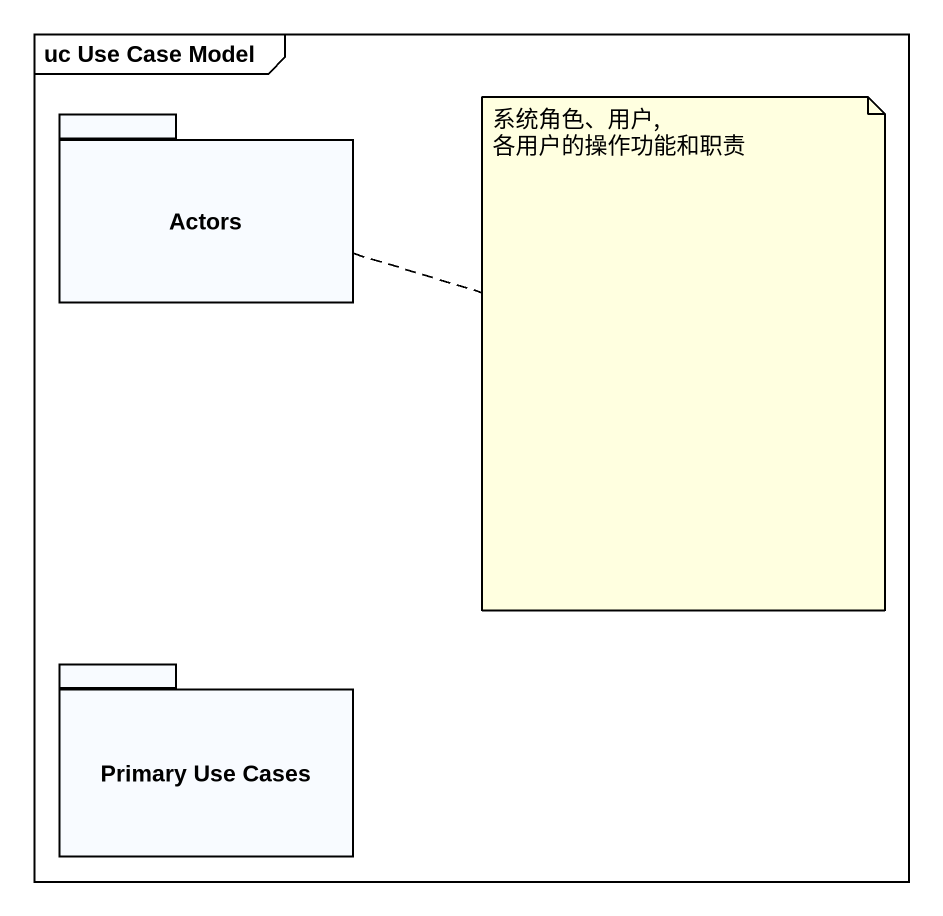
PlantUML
@startuml
mainframe uc Use Case Model
package Actors {
}
package "Primary Use Cases" as Primary_Use_Cases {
}
note right of Actors : 系统角色、用户, 各用户的操作功能和职责
@enduml
